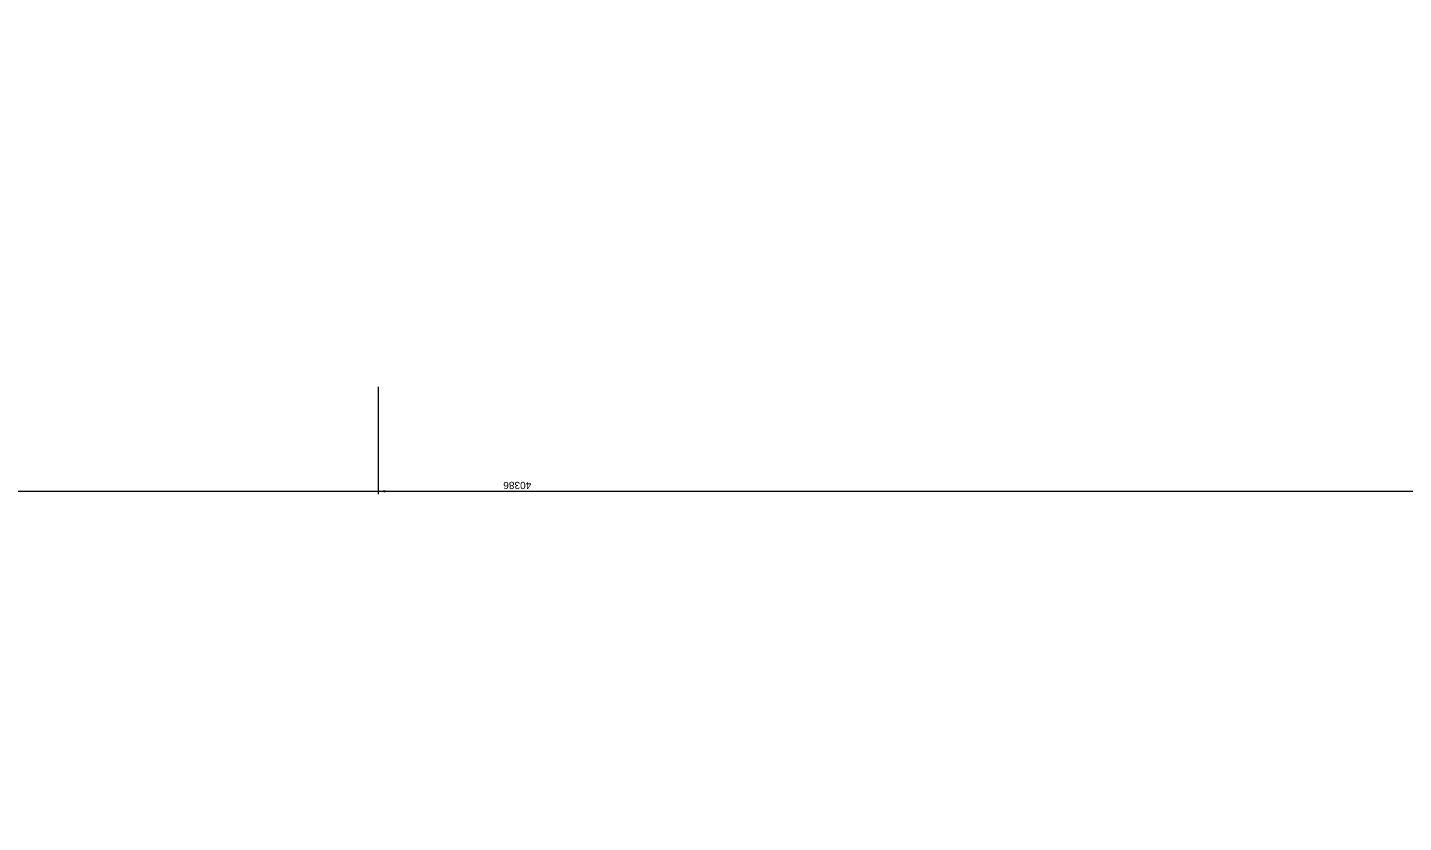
# Model space of a CAD drawing. Header units: millimetres. Extents: x 375520 to 471640, y 4301 to 90506.
# Drawn here: x 429394 to 431301, y 30797 to 31898 of the extents above; entities that cross this region are included whole.
import ezdxf

# ---------------------------------------------------------------- set-up
doc = ezdxf.new("R2010")
doc.units = ezdxf.units.MM
doc.layers.add('FAZA_I_ormari_ugradnja', color=6, linetype='Continuous')
doc.layers.add('GP kota -2.67_PBS_strojarstvo_drenazni_sustav$0$Kote', color=4, linetype='Continuous')
for name, color, linetype, lineweight in [('GP kota -2.67_PBS_arhitektura$0$PBS_AG_referenca PBS drenaza', 150, 'Continuous', 13), ('GP kota -2.67_PBS_arhitektura$0$PBS_AG_referenca PBS rashlada', 150, 'Continuous', 13), ('GP kota -2.67_PBS_arhitektura$0$PBS_AG_referenca PBS USZMR', 252, 'Continuous', 25)]:
    doc.layers.add(name, color=color, linetype=linetype, lineweight=lineweight)
doc.styles.add('GP kota -2.67_PBS_strojarstvo_drenazni_sustav$0$Arial', font='arial.ttf')
doc.styles.add('GP kota -2.67_PBS_strojarstvo_drenazni_sustav$0$SIMPLEXCE', font='arial.ttf', dxfattribs={"width": 0.9, "height": 100})
doc.dimstyles.new('GP kota -2.67_PBS_strojarstvo_drenazni_sustav$0$STD', dxfattribs={"dimtxt": 100, "dimasz": 100, "dimexe": 40, "dimexo": 0, "dimgap": 30, "dimtad": 1, "dimdec": 0, "dimdsep": 46, "dimtxsty": 'GP kota -2.67_PBS_strojarstvo_drenazni_sustav$0$SIMPLEXCE', "dimcen": 100, "dimclrt": 256, "dimadec": 0, "dimazin": 0, "dimtfac": 1, "dimtdec": 0, "dimtmove": 0, "dimatfit": 3, "dimfxl": 1, "dimarcsym": 0})

# ---------------------------------------------------------------- blocks, each defined once
blk = doc.blocks.new('*D215')
at = {"layer": 'Defpoints', "color": 0, "transparency": 16777216}
for p in [(409880.5, 31403.6), (450266, 31255.8), (450266, 29153.2)]:
    blk.add_point(p, dxfattribs=at)
at = {"layer": 'GP kota -2.67_PBS_strojarstvo_drenazni_sustav$0$Kote', "color": 0, "lineweight": -2, "transparency": 16777216}
for p, q in [((409880.5, 31400.6), (409880.5, 31251.8)), ((409890.5, 31255.8), (450256, 31255.8)), ((450266, 29156.2), (450266, 31259.8))]:
    blk.add_line(p, q, dxfattribs=at)
at = {"layer": 'GP kota -2.67_PBS_strojarstvo_drenazni_sustav$0$Kote', "color": 0, "transparency": 16777216}
for points in [[(409890.5, 31257.4), (409890.5, 31254.1), (409880.5, 31255.8)], [(450256, 31257.4), (450256, 31254.1), (450266, 31255.8)]]:
    blk.add_solid(points, dxfattribs=at)
at = {"layer": 'GP kota -2.67_PBS_strojarstvo_drenazni_sustav$0$Kote', "transparency": 16777216, "insert": (430073.2, 31263.9), "char_height": 10, "attachment_point": 5, "rotation": 180, "style": 'GP kota -2.67_PBS_strojarstvo_drenazni_sustav$0$Arial'}
blk.add_mtext('40386', dxfattribs=at)
blk = doc.blocks.new('*D218')
at = {"layer": 'Defpoints', "color": 0, "transparency": 16777216}
for p in [(429880.5, 31403.6), (470266, 31255.8), (470266, 29153.2)]:
    blk.add_point(p, dxfattribs=at)
at = {"layer": 'GP kota -2.67_PBS_strojarstvo_drenazni_sustav$0$Kote', "color": 0, "lineweight": -2, "transparency": 16777216}
for p, q in [((429880.5, 31400.6), (429880.5, 31251.8)), ((429890.5, 31255.8), (470256, 31255.8)), ((470266, 29156.2), (470266, 31259.8))]:
    blk.add_line(p, q, dxfattribs=at)
at = {"layer": 'GP kota -2.67_PBS_strojarstvo_drenazni_sustav$0$Kote', "color": 0, "transparency": 16777216}
for points in [[(429890.5, 31257.4), (429890.5, 31254.1), (429880.5, 31255.8)], [(470256, 31257.4), (470256, 31254.1), (470266, 31255.8)]]:
    blk.add_solid(points, dxfattribs=at)
at = {"layer": 'GP kota -2.67_PBS_strojarstvo_drenazni_sustav$0$Kote', "transparency": 16777216, "insert": (450073.2, 31263.9), "char_height": 10, "attachment_point": 5, "rotation": 180, "style": 'GP kota -2.67_PBS_strojarstvo_drenazni_sustav$0$Arial'}
blk.add_mtext('40386', dxfattribs=at)
blk = doc.blocks.new('GP kota -2.67_PBS_strojarstvo_drenazni_sustav')
at = {"layer": 'GP kota -2.67_PBS_strojarstvo_drenazni_sustav$0$Kote'}
for base, p1, p2, picture, middle in [((450265.9651, 31255.768), (409880.4622, 31403.6493), (450265.9651, 29153.1786), '*D215', (430073.2137, 31263.8771)), ((470265.9651, 31255.768), (429880.4622, 31403.6493), (470265.9651, 29153.1786), '*D218', (450073.2137, 31263.8771))]:
    dim = blk.add_linear_dim(base=base, p1=p1, p2=p2, angle=180, dimstyle='GP kota -2.67_PBS_strojarstvo_drenazni_sustav$0$STD', override={"dimtxt": 10, "dimasz": 10, "dimexe": 4, "dimexo": 3, "dimgap": 3, "dimtxsty": 'GP kota -2.67_PBS_strojarstvo_drenazni_sustav$0$Arial'}, dxfattribs=at)
    dim.commit()
    dim.dimension.update_dxf_attribs({"geometry": picture, "text_midpoint": middle})
blk = doc.blocks.new('GP kota -2.67_PBS_arhitektura')
at = {"layer": 'GP kota -2.67_PBS_arhitektura$0$PBS_AG_referenca PBS drenaza', "ltscale": 10, "xscale": 0.1, "yscale": 0.1, "zscale": 0.1}
blk.add_blockref('GP kota -2.67_PBS_strojarstvo_drenazni_sustav', (0, 0), dxfattribs=at)

msp = doc.modelspace()

# ---------------------------------------------------------------- block references
at = {"layer": 'FAZA_I_ormari_ugradnja', "ltscale": 10, "xscale": 10, "yscale": 10, "zscale": 10}
msp.add_blockref('GP kota -2.67_PBS_arhitektura', (0, 0), dxfattribs=at)

doc.saveas('drawing.dxf')
